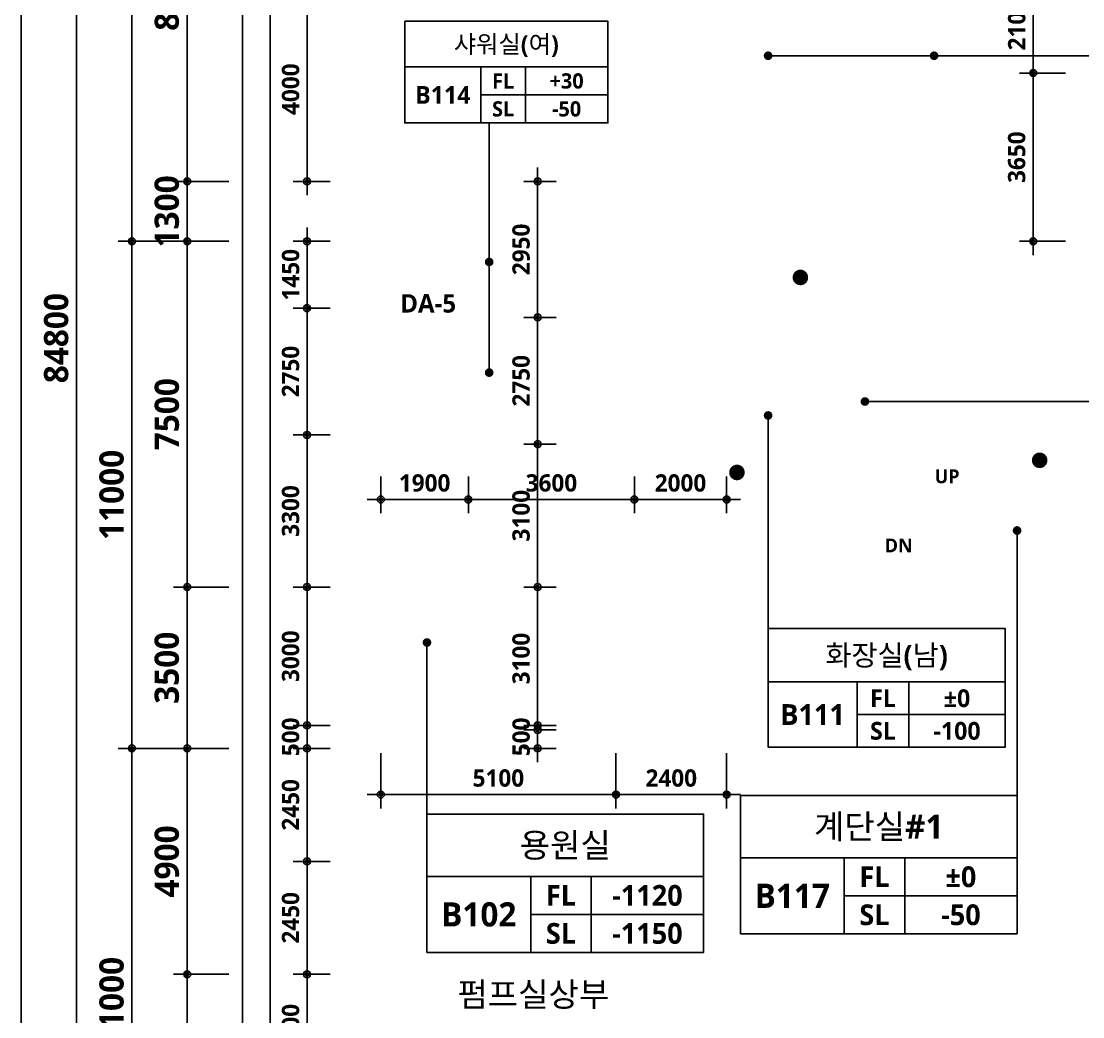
# Model space of a CAD drawing. Header units: millimetres. Extents: x -63924 to 190228206, y 0 to 456875599.
# Drawn here: x 6120 to 29145, y 181029 to 202624 of the extents above; entities that cross this region are included whole.
import ezdxf
from ezdxf.enums import TextEntityAlignment as Align

# ---------------------------------------------------------------- set-up
doc = ezdxf.new("R2010")
doc.units = ezdxf.units.MM
doc.header["$LTSCALE"] = 150
doc.header["$MEASUREMENT"] = 0
doc.header["$PDSIZE"] = -10
doc.layers.get('0').update_dxf_attribs({"linetype": 'CONTINUOUS'})
doc.layers.get('Defpoints').update_dxf_attribs({"color": 153, "linetype": 'CONTINUOUS'})
for name, color, linetype in [('A-ANNO-DIM', 4, 'CONTINUOUS'), ('A-ANNO-GRA1', 7, 'CONTINUOUS'), ('A-ANNO-TEXT1', 7, 'CONTINUOUS'), ('A-ANNO-TEXT2', 3, 'CONTINUOUS'), ('A-FLOR-MARK-ARCH', 1, 'CONTINUOUS'), ('A-ST-AXIS-DIM', 7, 'CONTINUOUS')]:
    doc.layers.add(name, color=color, linetype=linetype)
doc.layers.add('G(그리드1)', color=185, linetype='CONTINUOUS', plot=False)
doc.layers.add('G(그리드2)', color=235, linetype='CONTINUOUS', plot=False)
doc.styles.add('2020음성 1차', font='')
doc.styles.add('SH_나눔', font='')
doc.styles.add('SH_대대리576', font='')
doc.styles.add('SH_진천_나눔', font='')
doc.styles.get('2020음성 1차').set_extended_font_data('NanumGothic', bold=True)
doc.styles.get('SH_나눔').set_extended_font_data('NanumGothic', bold=True)
doc.styles.get('SH_대대리576').set_extended_font_data('NanumGothic', bold=True)
doc.styles.get('SH_진천_나눔').set_extended_font_data('NanumGothic', bold=True)
doc.dimstyles.new('SHP 300', dxfattribs={"dimscale": 150, "dimtxt": 3.5, "dimasz": 1, "dimexe": 2, "dimexo": 2, "dimgap": 1, "dimtad": 1, "dimdec": 0, "dimzin": 0, "dimdsep": 46, "dimtxsty": 'SH_대대리576', "dimblk": 'DIMDOT', "dimcen": 0.09, "dimclrt": 3, "dimadec": 0, "dimazin": 1, "dimtfac": 1, "dimtdec": 0, "dimtix": 1, "dimtmove": 2, "dimatfit": 0, "dimldrblk": 'DIMDOT', "dimfxl": 1, "dimtolj": 1, "dimtzin": 0, "dimarcsym": 0})
doc.dimstyles.new('SHP300내부', dxfattribs={"dimscale": 150, "dimtxt": 2.5, "dimasz": 1, "dimexe": 2, "dimexo": 2, "dimgap": 1, "dimtad": 1, "dimdec": 0, "dimzin": 0, "dimdsep": 46, "dimtxsty": 'SH_대대리576', "dimblk": 'DIMDOT', "dimcen": 0.09, "dimclrd": 256, "dimclre": 256, "dimclrt": 3, "dimadec": 0, "dimazin": 1, "dimtfac": 1, "dimtdec": 0, "dimtix": 1, "dimtmove": 2, "dimatfit": 0, "dimldrblk": 'DIMDOT', "dimfxl": 1, "dimtolj": 1, "dimtzin": 0, "dimlwd": -1, "dimlwe": -1, "dimarcsym": 0})

# ---------------------------------------------------------------- blocks, each defined once
blk = doc.blocks.new('DIMDOT')
at = {"color": 0}
blk.add_line((-2, 0), (2, 0), dxfattribs=at)
for radius in [0.5, 0.25]:
    blk.add_circle((0, 0), radius, dxfattribs=at)
blk = doc.blocks.new('*D559')
at = {"layer": 'A-ST-AXIS-DIM', "color": 0, "lineweight": -2, "transparency": 16777216}
for p, q in [((10620, 186850), (8220, 186850)), ((8520, 186700), (8520, 176000)), ((10620, 175850), (8220, 175850))]:
    blk.add_line(p, q, dxfattribs=at)
at = {"layer": 'Defpoints', "color": 0, "transparency": 16777216}
for p in [(10920, 186850), (8520, 175850), (10920, 175850)]:
    blk.add_point(p, dxfattribs=at)
at = {"layer": 'A-ST-AXIS-DIM', "color": 0, "linetype": 'ByBlock', "lineweight": -2, "transparency": 16777216, "xscale": 150, "yscale": 150, "zscale": 150}
for p, rotation in [((8520, 186850), 90), ((8520, 175850), 270)]:
    blk.add_blockref('DIMDOT', p, dxfattribs=dict(at, rotation=rotation))
at = {"layer": 'A-ST-AXIS-DIM', "color": 3, "transparency": 16777216, "insert": (8082, 181350), "char_height": 525, "attachment_point": 5, "rotation": 90, "style": 'SH_대대리576'}
blk.add_mtext('\\A1;11000', dxfattribs=at)
blk = doc.blocks.new('*D560')
at = {"layer": 'A-ST-AXIS-DIM', "color": 0, "lineweight": -2, "transparency": 16777216}
for p, q in [((10620, 197850), (8220, 197850)), ((8520, 187000), (8520, 197700)), ((10620, 186850), (8220, 186850))]:
    blk.add_line(p, q, dxfattribs=at)
at = {"layer": 'Defpoints', "color": 0, "transparency": 16777216}
for p in [(8520, 197850), (10920, 197850), (10920, 186850)]:
    blk.add_point(p, dxfattribs=at)
at = {"layer": 'A-ST-AXIS-DIM', "color": 0, "linetype": 'ByBlock', "lineweight": -2, "transparency": 16777216, "xscale": 150, "yscale": 150, "zscale": 150}
for p, rotation in [((8520, 197850), 90), ((8520, 186850), 270)]:
    blk.add_blockref('DIMDOT', p, dxfattribs=dict(at, rotation=rotation))
at = {"layer": 'A-ST-AXIS-DIM', "color": 3, "transparency": 16777216, "insert": (8082, 192350), "char_height": 525, "attachment_point": 5, "rotation": 90, "style": 'SH_대대리576'}
blk.add_mtext('\\A1;11000', dxfattribs=at)
blk = doc.blocks.new('*D561')
at = {"layer": 'A-ST-AXIS-DIM', "color": 0, "lineweight": -2, "transparency": 16777216}
for p, q in [((10620, 210350), (8220, 210350)), ((8520, 210200), (8520, 198000)), ((10620, 197850), (8220, 197850))]:
    blk.add_line(p, q, dxfattribs=at)
at = {"layer": 'Defpoints', "color": 0, "transparency": 16777216}
for p in [(10920, 210350), (8520, 197850), (10920, 197850)]:
    blk.add_point(p, dxfattribs=at)
at = {"layer": 'A-ST-AXIS-DIM', "color": 0, "linetype": 'ByBlock', "lineweight": -2, "transparency": 16777216, "xscale": 150, "yscale": 150, "zscale": 150}
for p, rotation in [((8520, 210350), 90), ((8520, 197850), 270)]:
    blk.add_blockref('DIMDOT', p, dxfattribs=dict(at, rotation=rotation))
at = {"layer": 'A-ST-AXIS-DIM', "color": 3, "transparency": 16777216, "insert": (8081, 204100), "char_height": 525, "attachment_point": 5, "rotation": 90, "style": 'SH_대대리576'}
blk.add_mtext('\\A1;12500', dxfattribs=at)
blk = doc.blocks.new('*D564')
at = {"layer": 'A-ST-AXIS-DIM', "color": 0, "lineweight": -2, "transparency": 16777216}
for p, q in [((10620, 238150), (7020, 238150)), ((7320, 238000), (7320, 153500)), ((10620, 153350), (7020, 153350))]:
    blk.add_line(p, q, dxfattribs=at)
at = {"layer": 'Defpoints', "color": 0, "transparency": 16777216}
for p in [(10920, 238150), (7320, 153350), (10920, 153350)]:
    blk.add_point(p, dxfattribs=at)
at = {"layer": 'A-ST-AXIS-DIM', "color": 0, "linetype": 'ByBlock', "lineweight": -2, "transparency": 16777216, "xscale": 150, "yscale": 150, "zscale": 150}
for p, rotation in [((7320, 238150), 90), ((7320, 153350), 270)]:
    blk.add_blockref('DIMDOT', p, dxfattribs=dict(at, rotation=rotation))
at = {"layer": 'A-ST-AXIS-DIM', "color": 3, "transparency": 16777216, "insert": (6880, 195750), "char_height": 525, "attachment_point": 5, "rotation": 90, "style": 'SH_대대리576'}
blk.add_mtext('\\A1;84800', dxfattribs=at)
blk = doc.blocks.new('*D607')
at = {"layer": 'A-ST-AXIS-DIM', "color": 0, "lineweight": -2, "transparency": 16777216}
for p, q in [((10620, 181950), (9420, 181950)), ((9720, 176000), (9720, 181800)), ((10620, 175850), (9420, 175850))]:
    blk.add_line(p, q, dxfattribs=at)
at = {"layer": 'Defpoints', "color": 0, "transparency": 16777216}
for p in [(9720, 181950), (10920, 181950), (10920, 175850)]:
    blk.add_point(p, dxfattribs=at)
at = {"layer": 'A-ST-AXIS-DIM', "color": 0, "linetype": 'ByBlock', "lineweight": -2, "transparency": 16777216, "xscale": 150, "yscale": 150, "zscale": 150}
for p, rotation in [((9720, 181950), 90), ((9720, 175850), 270)]:
    blk.add_blockref('DIMDOT', p, dxfattribs=dict(at, rotation=rotation))
at = {"layer": 'A-ST-AXIS-DIM', "color": 3, "transparency": 16777216, "insert": (9280, 178900), "char_height": 525, "attachment_point": 5, "rotation": 90, "style": 'SH_대대리576'}
blk.add_mtext('\\A1;6100', dxfattribs=at)
blk = doc.blocks.new('*D608')
at = {"layer": 'A-ST-AXIS-DIM', "color": 0, "lineweight": -2, "transparency": 16777216}
for p, q in [((10620, 186850), (9420, 186850)), ((9720, 186700), (9720, 182100)), ((10620, 181950), (9420, 181950))]:
    blk.add_line(p, q, dxfattribs=at)
at = {"layer": 'Defpoints', "color": 0, "transparency": 16777216}
for p in [(10920, 186850), (9720, 181950), (10920, 181950)]:
    blk.add_point(p, dxfattribs=at)
at = {"layer": 'A-ST-AXIS-DIM', "color": 0, "linetype": 'ByBlock', "lineweight": -2, "transparency": 16777216, "xscale": 150, "yscale": 150, "zscale": 150}
for p, rotation in [((9720, 186850), 90), ((9720, 181950), 270)]:
    blk.add_blockref('DIMDOT', p, dxfattribs=dict(at, rotation=rotation))
at = {"layer": 'A-ST-AXIS-DIM', "color": 3, "transparency": 16777216, "insert": (9280, 184400), "char_height": 525, "attachment_point": 5, "rotation": 90, "style": 'SH_대대리576'}
blk.add_mtext('\\A1;4900', dxfattribs=at)
blk = doc.blocks.new('*D616')
at = {"layer": 'A-ST-AXIS-DIM', "color": 0, "lineweight": -2, "transparency": 16777216}
for p, q in [((10620, 190350), (9420, 190350)), ((9720, 187000), (9720, 190200)), ((10620, 186850), (9420, 186850))]:
    blk.add_line(p, q, dxfattribs=at)
at = {"layer": 'Defpoints', "color": 0, "transparency": 16777216}
for p in [(9720, 190350), (10920, 190350), (10920, 186850)]:
    blk.add_point(p, dxfattribs=at)
at = {"layer": 'A-ST-AXIS-DIM', "color": 0, "linetype": 'ByBlock', "lineweight": -2, "transparency": 16777216, "xscale": 150, "yscale": 150, "zscale": 150}
for p, rotation in [((9720, 190350), 90), ((9720, 186850), 270)]:
    blk.add_blockref('DIMDOT', p, dxfattribs=dict(at, rotation=rotation))
at = {"layer": 'A-ST-AXIS-DIM', "color": 3, "transparency": 16777216, "insert": (9280, 188600), "char_height": 525, "attachment_point": 5, "rotation": 90, "style": 'SH_대대리576'}
blk.add_mtext('\\A1;3500', dxfattribs=at)
blk = doc.blocks.new('*D617')
at = {"layer": 'A-ST-AXIS-DIM', "color": 0, "lineweight": -2, "transparency": 16777216}
for p, q in [((10620, 197850), (9420, 197850)), ((9720, 197700), (9720, 190500)), ((10620, 190350), (9420, 190350))]:
    blk.add_line(p, q, dxfattribs=at)
at = {"layer": 'Defpoints', "color": 0, "transparency": 16777216}
for p in [(10920, 197850), (9720, 190350), (10920, 190350)]:
    blk.add_point(p, dxfattribs=at)
at = {"layer": 'A-ST-AXIS-DIM', "color": 0, "linetype": 'ByBlock', "lineweight": -2, "transparency": 16777216, "xscale": 150, "yscale": 150, "zscale": 150}
for p, rotation in [((9720, 197850), 90), ((9720, 190350), 270)]:
    blk.add_blockref('DIMDOT', p, dxfattribs=dict(at, rotation=rotation))
at = {"layer": 'A-ST-AXIS-DIM', "color": 3, "transparency": 16777216, "insert": (9281, 194100), "char_height": 525, "attachment_point": 5, "rotation": 90, "style": 'SH_대대리576'}
blk.add_mtext('\\A1;7500', dxfattribs=at)
blk = doc.blocks.new('*D618')
at = {"layer": 'A-ST-AXIS-DIM', "color": 0, "lineweight": -2, "transparency": 16777216}
for p, q in [((9720, 199300), (9720, 199450)), ((10620, 199150), (9420, 199150)), ((9720, 197850), (9720, 199150)), ((10620, 197850), (9420, 197850)), ((9720, 197700), (9720, 197550))]:
    blk.add_line(p, q, dxfattribs=at)
at = {"layer": 'Defpoints', "color": 0, "transparency": 16777216}
for p in [(9720, 199150), (10920, 199150), (10920, 197850)]:
    blk.add_point(p, dxfattribs=at)
at = {"layer": 'A-ST-AXIS-DIM', "color": 0, "linetype": 'ByBlock', "lineweight": -2, "transparency": 16777216, "xscale": 150, "yscale": 150, "zscale": 150}
for p, rotation in [((9720, 199150), 270), ((9720, 197850), 90)]:
    blk.add_blockref('DIMDOT', p, dxfattribs=dict(at, rotation=rotation))
at = {"layer": 'A-ST-AXIS-DIM', "color": 3, "transparency": 16777216, "insert": (9280, 198500), "char_height": 525, "attachment_point": 5, "rotation": 90, "style": 'SH_대대리576'}
blk.add_mtext('\\A1;1300', dxfattribs=at)
blk = doc.blocks.new('*D619')
at = {"layer": 'A-ST-AXIS-DIM', "color": 0, "lineweight": -2, "transparency": 16777216}
for p, q in [((10620, 207250), (9420, 207250)), ((9720, 207100), (9720, 199300)), ((10620, 199150), (9420, 199150))]:
    blk.add_line(p, q, dxfattribs=at)
at = {"layer": 'Defpoints', "color": 0, "transparency": 16777216}
for p in [(10920, 207250), (9720, 199150), (10920, 199150)]:
    blk.add_point(p, dxfattribs=at)
at = {"layer": 'A-ST-AXIS-DIM', "color": 0, "linetype": 'ByBlock', "lineweight": -2, "transparency": 16777216, "xscale": 150, "yscale": 150, "zscale": 150}
for p, rotation in [((9720, 207250), 90), ((9720, 199150), 270)]:
    blk.add_blockref('DIMDOT', p, dxfattribs=dict(at, rotation=rotation))
at = {"layer": 'A-ST-AXIS-DIM', "color": 3, "transparency": 16777216, "insert": (9280, 203200), "char_height": 525, "attachment_point": 5, "rotation": 90, "style": 'SH_대대리576'}
blk.add_mtext('\\A1;8100', dxfattribs=at)
blk = doc.blocks.new('*D643')
at = {"layer": 'A-ANNO-DIM', "transparency": 16777216}
for p, q in [((12820, 181950), (12020, 181950)), ((12320, 179700), (12320, 181800)), ((12820, 179550), (12020, 179550))]:
    blk.add_line(p, q, dxfattribs=at)
at = {"layer": 'Defpoints', "color": 0, "transparency": 16777216}
for p in [(12320, 181950), (13120, 181950), (13120, 179550)]:
    blk.add_point(p, dxfattribs=at)
at = {"layer": 'A-ANNO-DIM', "linetype": 'ByBlock', "transparency": 16777216, "xscale": 150, "yscale": 150, "zscale": 150}
for p, rotation in [((12320, 181950), 90.00000000000006), ((12320, 179550), 270.0000000000001)]:
    blk.add_blockref('DIMDOT', p, dxfattribs=dict(at, rotation=rotation))
at = {"layer": 'A-ANNO-DIM', "color": 3, "transparency": 16777216, "insert": (11964, 180750), "char_height": 375, "attachment_point": 5, "rotation": 90, "style": 'SH_대대리576'}
blk.add_mtext('\\A1;2400', dxfattribs=at)
blk = doc.blocks.new('*D645')
at = {"layer": 'A-ANNO-DIM', "transparency": 16777216}
for p, q in [((12820, 190350), (12020, 190350)), ((12320, 190200), (12320, 187500)), ((12820, 187350), (12020, 187350))]:
    blk.add_line(p, q, dxfattribs=at)
at = {"layer": 'Defpoints', "color": 0, "transparency": 16777216}
for p in [(13120, 190350), (12320, 187350), (13120, 187350)]:
    blk.add_point(p, dxfattribs=at)
at = {"layer": 'A-ANNO-DIM', "linetype": 'ByBlock', "transparency": 16777216, "xscale": 150, "yscale": 150, "zscale": 150}
for p, rotation in [((12320, 190350), 89.99999999999997), ((12320, 187350), 269.9999999999999)]:
    blk.add_blockref('DIMDOT', p, dxfattribs=dict(at, rotation=rotation))
at = {"layer": 'A-ANNO-DIM', "color": 3, "transparency": 16777216, "insert": (11963, 188850), "char_height": 375, "attachment_point": 5, "rotation": 90, "style": 'SH_대대리576'}
blk.add_mtext('\\A1;3000', dxfattribs=at)
blk = doc.blocks.new('*D646')
at = {"layer": 'A-ANNO-DIM', "transparency": 16777216}
for p, q in [((12320, 187500), (12320, 187650)), ((12820, 187350), (12020, 187350)), ((12320, 186850), (12320, 187350)), ((12820, 186850), (12020, 186850)), ((12320, 186700), (12320, 186550))]:
    blk.add_line(p, q, dxfattribs=at)
at = {"layer": 'Defpoints', "color": 0, "transparency": 16777216}
for p in [(12320, 187350), (13120, 187350), (13120, 186850)]:
    blk.add_point(p, dxfattribs=at)
at = {"layer": 'A-ANNO-DIM', "linetype": 'ByBlock', "transparency": 16777216, "xscale": 150, "yscale": 150, "zscale": 150}
for p, rotation in [((12320, 187350), 270), ((12320, 186850), 90)]:
    blk.add_blockref('DIMDOT', p, dxfattribs=dict(at, rotation=rotation))
at = {"layer": 'A-ANNO-DIM', "color": 3, "transparency": 16777216, "insert": (11964, 187100), "char_height": 375, "attachment_point": 5, "rotation": 90, "style": 'SH_대대리576'}
blk.add_mtext('\\A1;500', dxfattribs=at)
blk = doc.blocks.new('*D647')
at = {"layer": 'A-ANNO-DIM', "transparency": 16777216}
for p, q in [((12820, 193650), (12020, 193650)), ((12320, 190500), (12320, 193500)), ((12820, 190350), (12020, 190350))]:
    blk.add_line(p, q, dxfattribs=at)
at = {"layer": 'Defpoints', "color": 0, "transparency": 16777216}
for p in [(12320, 193650), (13120, 193650), (13120, 190350)]:
    blk.add_point(p, dxfattribs=at)
at = {"layer": 'A-ANNO-DIM', "linetype": 'ByBlock', "transparency": 16777216, "xscale": 150, "yscale": 150, "zscale": 150}
for p, rotation in [((12320, 193650), 90.00000000000004), ((12320, 190350), 270)]:
    blk.add_blockref('DIMDOT', p, dxfattribs=dict(at, rotation=rotation))
at = {"layer": 'A-ANNO-DIM', "color": 3, "transparency": 16777216, "insert": (11963, 192000), "char_height": 375, "attachment_point": 5, "rotation": 90, "style": 'SH_대대리576'}
blk.add_mtext('\\A1;3300', dxfattribs=at)
blk = doc.blocks.new('*D648')
at = {"layer": 'A-ANNO-DIM', "transparency": 16777216}
for p, q in [((12820, 196400), (12020, 196400)), ((12320, 196250), (12320, 193800)), ((12820, 193650), (12020, 193650))]:
    blk.add_line(p, q, dxfattribs=at)
at = {"layer": 'Defpoints', "color": 0, "transparency": 16777216}
for p in [(13120, 196400), (12320, 193650), (13120, 193650)]:
    blk.add_point(p, dxfattribs=at)
at = {"layer": 'A-ANNO-DIM', "linetype": 'ByBlock', "transparency": 16777216, "xscale": 150, "yscale": 150, "zscale": 150}
for p, rotation in [((12320, 196400), 89.99999999999997), ((12320, 193650), 269.9999999999999)]:
    blk.add_blockref('DIMDOT', p, dxfattribs=dict(at, rotation=rotation))
at = {"layer": 'A-ANNO-DIM', "color": 3, "transparency": 16777216, "insert": (11963, 195025), "char_height": 375, "attachment_point": 5, "rotation": 90, "style": 'SH_대대리576'}
blk.add_mtext('\\A1;2750', dxfattribs=at)
blk = doc.blocks.new('*D649')
at = {"layer": 'A-ANNO-DIM', "transparency": 16777216}
for p, q in [((12320, 198000), (12320, 198150)), ((12820, 197850), (12020, 197850)), ((12320, 196400), (12320, 197850)), ((12820, 196400), (12020, 196400)), ((12320, 196250), (12320, 196100))]:
    blk.add_line(p, q, dxfattribs=at)
at = {"layer": 'Defpoints', "color": 0, "transparency": 16777216}
for p in [(12320, 197850), (13120, 197850), (13120, 196400)]:
    blk.add_point(p, dxfattribs=at)
at = {"layer": 'A-ANNO-DIM', "linetype": 'ByBlock', "transparency": 16777216, "xscale": 150, "yscale": 150, "zscale": 150}
for p, rotation in [((12320, 197850), 270), ((12320, 196400), 90)]:
    blk.add_blockref('DIMDOT', p, dxfattribs=dict(at, rotation=rotation))
at = {"layer": 'A-ANNO-DIM', "color": 3, "transparency": 16777216, "insert": (11964, 197125), "char_height": 375, "attachment_point": 5, "rotation": 90, "style": 'SH_대대리576'}
blk.add_mtext('\\A1;1450', dxfattribs=at)
blk = doc.blocks.new('*D650')
at = {"layer": 'A-ANNO-DIM', "transparency": 16777216}
for p, q in [((12820, 203150), (12020, 203150)), ((12320, 199300), (12320, 203000)), ((12820, 199150), (12020, 199150))]:
    blk.add_line(p, q, dxfattribs=at)
at = {"layer": 'Defpoints', "color": 0, "transparency": 16777216}
for p in [(12320, 203150), (13120, 203150), (13120, 199150)]:
    blk.add_point(p, dxfattribs=at)
at = {"layer": 'A-ANNO-DIM', "linetype": 'ByBlock', "transparency": 16777216, "xscale": 150, "yscale": 150, "zscale": 150}
for p, rotation in [((12320, 203150), 90.00000000000001), ((12320, 199150), 270)]:
    blk.add_blockref('DIMDOT', p, dxfattribs=dict(at, rotation=rotation))
at = {"layer": 'A-ANNO-DIM', "color": 3, "transparency": 16777216, "insert": (11964, 201150), "char_height": 375, "attachment_point": 5, "rotation": 90, "style": 'SH_대대리576'}
blk.add_mtext('\\A1;4000', dxfattribs=at)
blk = doc.blocks.new('*D703')
at = {"layer": 'A-ANNO-DIM', "transparency": 16777216}
for p, q in [((13920, 186750), (13920, 185550)), ((19020, 186750), (19020, 185550)), ((14070, 185850), (18870, 185850))]:
    blk.add_line(p, q, dxfattribs=at)
at = {"layer": 'Defpoints', "color": 0, "transparency": 16777216}
for p in [(13920, 187050), (19020, 187050), (19020, 185850)]:
    blk.add_point(p, dxfattribs=at)
at = {"layer": 'A-ANNO-DIM', "linetype": 'ByBlock', "transparency": 16777216, "xscale": 150, "yscale": 150, "zscale": 150, "rotation": 180}
blk.add_blockref('DIMDOT', (13920, 185850), dxfattribs=at)
at = {"layer": 'A-ANNO-DIM', "linetype": 'ByBlock', "transparency": 16777216, "xscale": 150, "yscale": 150, "zscale": 150}
blk.add_blockref('DIMDOT', (19020, 185850), dxfattribs=at)
at = {"layer": 'A-ANNO-DIM', "color": 3, "transparency": 16777216, "insert": (16470, 186206), "char_height": 375, "attachment_point": 5, "style": 'SH_대대리576'}
blk.add_mtext('\\A1;5100', dxfattribs=at)
blk = doc.blocks.new('*D704')
at = {"layer": 'A-ANNO-DIM', "transparency": 16777216}
for p, q in [((19020, 186750), (19020, 185550)), ((21420, 186750), (21420, 185550)), ((21270, 185850), (19170, 185850))]:
    blk.add_line(p, q, dxfattribs=at)
at = {"layer": 'Defpoints', "color": 0, "transparency": 16777216}
for p in [(19020, 187050), (21420, 187050), (19020, 185850)]:
    blk.add_point(p, dxfattribs=at)
at = {"layer": 'A-ANNO-DIM', "linetype": 'ByBlock', "transparency": 16777216, "xscale": 150, "yscale": 150, "zscale": 150, "rotation": 180}
blk.add_blockref('DIMDOT', (19020, 185850), dxfattribs=at)
at = {"layer": 'A-ANNO-DIM', "linetype": 'ByBlock', "transparency": 16777216, "xscale": 150, "yscale": 150, "zscale": 150}
blk.add_blockref('DIMDOT', (21420, 185850), dxfattribs=at)
at = {"layer": 'A-ANNO-DIM', "color": 3, "transparency": 16777216, "insert": (20220, 186206), "char_height": 375, "attachment_point": 5, "style": 'SH_대대리576'}
blk.add_mtext('\\A1;2400', dxfattribs=at)
blk = doc.blocks.new('*D705')
at = {"layer": 'A-ANNO-DIM', "transparency": 16777216}
for p, q in [((17320, 187500), (17320, 187650)), ((17720, 187350), (17020, 187350)), ((17320, 186850), (17320, 187350)), ((17720, 186850), (17020, 186850)), ((17320, 186700), (17320, 186550))]:
    blk.add_line(p, q, dxfattribs=at)
at = {"layer": 'Defpoints', "color": 0, "transparency": 16777216}
for p in [(17320, 187350), (18020, 187350), (18020, 186850)]:
    blk.add_point(p, dxfattribs=at)
at = {"layer": 'A-ANNO-DIM', "linetype": 'ByBlock', "transparency": 16777216, "xscale": 150, "yscale": 150, "zscale": 150}
for p, rotation in [((17320, 187350), 270), ((17320, 186850), 90)]:
    blk.add_blockref('DIMDOT', p, dxfattribs=dict(at, rotation=rotation))
at = {"layer": 'A-ANNO-DIM', "color": 3, "transparency": 16777216, "insert": (16964, 187100), "char_height": 375, "attachment_point": 5, "rotation": 90, "style": 'SH_대대리576'}
blk.add_mtext('\\A1;500', dxfattribs=at)
blk = doc.blocks.new('*D706')
at = {"layer": 'A-ANNO-DIM', "transparency": 16777216}
for p, q in [((17720, 196200), (17020, 196200)), ((17320, 193600), (17320, 196050)), ((17720, 193450), (17020, 193450))]:
    blk.add_line(p, q, dxfattribs=at)
at = {"layer": 'Defpoints', "color": 0, "transparency": 16777216}
for p in [(17320, 196200), (18020, 196200), (18020, 193450)]:
    blk.add_point(p, dxfattribs=at)
at = {"layer": 'A-ANNO-DIM', "linetype": 'ByBlock', "transparency": 16777216, "xscale": 150, "yscale": 150, "zscale": 150}
for p, rotation in [((17320, 196200), 90), ((17320, 193450), 270)]:
    blk.add_blockref('DIMDOT', p, dxfattribs=dict(at, rotation=rotation))
at = {"layer": 'A-ANNO-DIM', "color": 3, "transparency": 16777216, "insert": (16963, 194825), "char_height": 375, "attachment_point": 5, "rotation": 90, "style": 'SH_대대리576'}
blk.add_mtext('\\A1;2750', dxfattribs=at)
blk = doc.blocks.new('*D707')
at = {"layer": 'A-ANNO-DIM', "transparency": 16777216}
for p, q in [((13920, 192750), (13920, 191950)), ((15820, 192750), (15820, 191950)), ((14070, 192250), (15670, 192250))]:
    blk.add_line(p, q, dxfattribs=at)
at = {"layer": 'Defpoints', "color": 0, "transparency": 16777216}
for p in [(13920, 193050), (15820, 193050), (15820, 192250)]:
    blk.add_point(p, dxfattribs=at)
at = {"layer": 'A-ANNO-DIM', "linetype": 'ByBlock', "transparency": 16777216, "xscale": 150, "yscale": 150, "zscale": 150, "rotation": 180}
blk.add_blockref('DIMDOT', (13920, 192250), dxfattribs=at)
at = {"layer": 'A-ANNO-DIM', "linetype": 'ByBlock', "transparency": 16777216, "xscale": 150, "yscale": 150, "zscale": 150}
blk.add_blockref('DIMDOT', (15820, 192250), dxfattribs=at)
at = {"layer": 'A-ANNO-DIM', "color": 3, "transparency": 16777216, "insert": (14870, 192607), "char_height": 375, "attachment_point": 5, "style": 'SH_대대리576'}
blk.add_mtext('\\A1;1900', dxfattribs=at)
blk = doc.blocks.new('*D708')
at = {"layer": 'A-ANNO-DIM', "transparency": 16777216}
for p, q in [((15820, 192750), (15820, 191950)), ((19420, 192750), (19420, 191950)), ((19270, 192250), (15970, 192250))]:
    blk.add_line(p, q, dxfattribs=at)
at = {"layer": 'Defpoints', "color": 0, "transparency": 16777216}
for p in [(15820, 193050), (19420, 193050), (15820, 192250)]:
    blk.add_point(p, dxfattribs=at)
at = {"layer": 'A-ANNO-DIM', "linetype": 'ByBlock', "transparency": 16777216, "xscale": 150, "yscale": 150, "zscale": 150, "rotation": 180}
blk.add_blockref('DIMDOT', (15820, 192250), dxfattribs=at)
at = {"layer": 'A-ANNO-DIM', "linetype": 'ByBlock', "transparency": 16777216, "xscale": 150, "yscale": 150, "zscale": 150}
blk.add_blockref('DIMDOT', (19420, 192250), dxfattribs=at)
at = {"layer": 'A-ANNO-DIM', "color": 3, "transparency": 16777216, "insert": (17620, 192607), "char_height": 375, "attachment_point": 5, "style": 'SH_대대리576'}
blk.add_mtext('\\A1;3600', dxfattribs=at)
blk = doc.blocks.new('*D742')
at = {"layer": 'A-ANNO-DIM', "transparency": 16777216}
for p, q in [((17720, 193450), (17020, 193450)), ((17320, 193300), (17320, 190500)), ((17720, 190350), (17020, 190350))]:
    blk.add_line(p, q, dxfattribs=at)
at = {"layer": 'Defpoints', "color": 0, "transparency": 16777216}
for p in [(18020, 193450), (17320, 190350), (18020, 190350)]:
    blk.add_point(p, dxfattribs=at)
at = {"layer": 'A-ANNO-DIM', "linetype": 'ByBlock', "transparency": 16777216, "xscale": 150, "yscale": 150, "zscale": 150}
for p, rotation in [((17320, 193450), 90), ((17320, 190350), 270)]:
    blk.add_blockref('DIMDOT', p, dxfattribs=dict(at, rotation=rotation))
at = {"layer": 'A-ANNO-DIM', "color": 3, "transparency": 16777216, "insert": (16963, 191900), "char_height": 375, "attachment_point": 5, "rotation": 90, "style": 'SH_대대리576'}
blk.add_mtext('\\A1;3100', dxfattribs=at)
blk = doc.blocks.new('*D743')
at = {"layer": 'A-ANNO-DIM', "transparency": 16777216}
for p, q in [((17720, 190350), (17020, 190350)), ((17320, 187400), (17320, 190200)), ((17720, 187250), (17020, 187250))]:
    blk.add_line(p, q, dxfattribs=at)
at = {"layer": 'Defpoints', "color": 0, "transparency": 16777216}
for p in [(17320, 190350), (18020, 190350), (18020, 187250)]:
    blk.add_point(p, dxfattribs=at)
at = {"layer": 'A-ANNO-DIM', "linetype": 'ByBlock', "transparency": 16777216, "xscale": 150, "yscale": 150, "zscale": 150}
for p, rotation in [((17320, 190350), 90), ((17320, 187250), 270)]:
    blk.add_blockref('DIMDOT', p, dxfattribs=dict(at, rotation=rotation))
at = {"layer": 'A-ANNO-DIM', "color": 3, "transparency": 16777216, "insert": (16963, 188800), "char_height": 375, "attachment_point": 5, "rotation": 90, "style": 'SH_대대리576'}
blk.add_mtext('\\A1;3100', dxfattribs=at)
blk = doc.blocks.new('*D744')
at = {"layer": 'A-ANNO-DIM', "transparency": 16777216}
for p, q in [((17720, 199150), (17020, 199150)), ((17320, 199000), (17320, 196350)), ((17720, 196200), (17020, 196200))]:
    blk.add_line(p, q, dxfattribs=at)
at = {"layer": 'Defpoints', "color": 0, "transparency": 16777216}
for p in [(18020, 199150), (17320, 196200), (18020, 196200)]:
    blk.add_point(p, dxfattribs=at)
at = {"layer": 'A-ANNO-DIM', "linetype": 'ByBlock', "transparency": 16777216, "xscale": 150, "yscale": 150, "zscale": 150}
for p, rotation in [((17320, 199150), 90), ((17320, 196200), 270)]:
    blk.add_blockref('DIMDOT', p, dxfattribs=dict(at, rotation=rotation))
at = {"layer": 'A-ANNO-DIM', "color": 3, "transparency": 16777216, "insert": (16963, 197675), "char_height": 375, "attachment_point": 5, "rotation": 90, "style": 'SH_대대리576'}
blk.add_mtext('\\A1;2950', dxfattribs=at)
blk = doc.blocks.new('*D757')
at = {"layer": 'A-ANNO-DIM', "transparency": 16777216}
for p, q in [((28770, 203600), (27770, 203600)), ((28070, 203450), (28070, 201650)), ((28770, 201500), (27770, 201500))]:
    blk.add_line(p, q, dxfattribs=at)
at = {"layer": 'Defpoints', "color": 0, "transparency": 16777216}
for p in [(29070, 203600), (28070, 201500), (29070, 201500)]:
    blk.add_point(p, dxfattribs=at)
at = {"layer": 'A-ANNO-DIM', "linetype": 'ByBlock', "transparency": 16777216, "xscale": 150, "yscale": 150, "zscale": 150}
for p, rotation in [((28070, 203600), 90), ((28070, 201500), 270)]:
    blk.add_blockref('DIMDOT', p, dxfattribs=dict(at, rotation=rotation))
at = {"layer": 'A-ANNO-DIM', "color": 3, "transparency": 16777216, "insert": (27714, 202550), "char_height": 375, "attachment_point": 5, "rotation": 90, "style": 'SH_대대리576'}
blk.add_mtext('\\A1;2100', dxfattribs=at)
blk = doc.blocks.new('*D761')
at = {"layer": 'A-ANNO-DIM', "transparency": 16777216}
for p, q in [((28770, 201500), (27770, 201500)), ((28070, 198000), (28070, 201350)), ((28770, 197850), (27770, 197850))]:
    blk.add_line(p, q, dxfattribs=at)
at = {"layer": 'Defpoints', "color": 0, "transparency": 16777216}
for p in [(28070, 201500), (29070, 201500), (29070, 197850)]:
    blk.add_point(p, dxfattribs=at)
at = {"layer": 'A-ANNO-DIM', "linetype": 'ByBlock', "transparency": 16777216, "xscale": 150, "yscale": 150, "zscale": 150}
for p, rotation in [((28070, 201500), 89.99999999999994), ((28070, 197850), 269.9999999999999)]:
    blk.add_blockref('DIMDOT', p, dxfattribs=dict(at, rotation=rotation))
at = {"layer": 'A-ANNO-DIM', "color": 3, "transparency": 16777216, "insert": (27713, 199675), "char_height": 375, "attachment_point": 5, "rotation": 90, "style": 'SH_대대리576'}
blk.add_mtext('\\A1;3650', dxfattribs=at)
blk = doc.blocks.new('*D763')
at = {"layer": 'A-ANNO-DIM', "transparency": 16777216}
for p, q in [((19420, 192750), (19420, 191950)), ((21420, 192750), (21420, 191950)), ((19570, 192250), (21270, 192250))]:
    blk.add_line(p, q, dxfattribs=at)
at = {"layer": 'Defpoints', "color": 0, "transparency": 16777216}
for p in [(19420, 193050), (21420, 193050), (21420, 192250)]:
    blk.add_point(p, dxfattribs=at)
at = {"layer": 'A-ANNO-DIM', "linetype": 'ByBlock', "transparency": 16777216, "xscale": 150, "yscale": 150, "zscale": 150, "rotation": 180}
blk.add_blockref('DIMDOT', (19420, 192250), dxfattribs=at)
at = {"layer": 'A-ANNO-DIM', "linetype": 'ByBlock', "transparency": 16777216, "xscale": 150, "yscale": 150, "zscale": 150}
blk.add_blockref('DIMDOT', (21420, 192250), dxfattribs=at)
at = {"layer": 'A-ANNO-DIM', "color": 3, "transparency": 16777216, "insert": (20420, 192606), "char_height": 375, "attachment_point": 5, "style": 'SH_대대리576'}
blk.add_mtext('\\A1;2000', dxfattribs=at)
blk = doc.blocks.new('G$C9D92D8A7')
at = {"layer": 'A-ANNO-GRA1'}
for p, q in [((0, 11), (40, 11)), ((15, 11), (15, 0)), ((23.75, 11), (23.75, 0)), ((15, 5.5), (40, 5.5))]:
    blk.add_line(p, q, dxfattribs=at)
blk.add_lwpolyline([(0, 20), (0, 0), (40, 0), (40, 20)], close=True, dxfattribs=at)
at = {"style": '2020음성 1차'}
for tag, height, p in [('실명', 3.5, (20, 15.5)), ('마감레벨', 3, (31.875, 8.25)), ('실번호', 3.5, (7.5, 5.5)), ('구조레벨', 3, (31.875, 2.75))]:
    blk.add_attdef(tag, text='', height=height, dxfattribs=at).set_placement(p, align=Align.MIDDLE_CENTER)
at = {"layer": 'A-ANNO-TEXT1', "style": 'SH_나눔'}
for s, p in [('FL', (19.375, 8.25)), ('SL', (19.375, 2.75))]:
    blk.add_text(s, height=3, dxfattribs=at).set_placement(p, align=Align.MIDDLE)
blk = doc.blocks.new('*D1724')
at = {"layer": 'A-ANNO-DIM', "transparency": 16777216}
for p, q in [((12820, 184400), (12020, 184400)), ((12320, 184250), (12320, 182100)), ((12820, 181950), (12020, 181950))]:
    blk.add_line(p, q, dxfattribs=at)
at = {"layer": 'Defpoints', "color": 0, "transparency": 16777216}
for p in [(13120, 184400), (12320, 181950), (13120, 181950)]:
    blk.add_point(p, dxfattribs=at)
at = {"layer": 'A-ANNO-DIM', "linetype": 'ByBlock', "transparency": 16777216, "xscale": 150, "yscale": 150, "zscale": 150}
for p, rotation in [((12320, 184400), 89.99999999999997), ((12320, 181950), 269.9999999999999)]:
    blk.add_blockref('DIMDOT', p, dxfattribs=dict(at, rotation=rotation))
at = {"layer": 'A-ANNO-DIM', "color": 3, "transparency": 16777216, "insert": (11963, 183175), "char_height": 375, "attachment_point": 5, "rotation": 90, "style": 'SH_대대리576'}
blk.add_mtext('\\A1;2450', dxfattribs=at)
blk = doc.blocks.new('*D1725')
at = {"layer": 'A-ANNO-DIM', "transparency": 16777216}
for p, q in [((12820, 186850), (12020, 186850)), ((12320, 184550), (12320, 186700)), ((12820, 184400), (12020, 184400))]:
    blk.add_line(p, q, dxfattribs=at)
at = {"layer": 'Defpoints', "color": 0, "transparency": 16777216}
for p in [(12320, 186850), (13120, 186850), (13120, 184400)]:
    blk.add_point(p, dxfattribs=at)
at = {"layer": 'A-ANNO-DIM', "linetype": 'ByBlock', "transparency": 16777216, "xscale": 150, "yscale": 150, "zscale": 150}
for p, rotation in [((12320, 186850), 90.00000000000006), ((12320, 184400), 270.0000000000001)]:
    blk.add_blockref('DIMDOT', p, dxfattribs=dict(at, rotation=rotation))
at = {"layer": 'A-ANNO-DIM', "color": 3, "transparency": 16777216, "insert": (11963, 185625), "char_height": 375, "attachment_point": 5, "rotation": 90, "style": 'SH_대대리576'}
blk.add_mtext('\\A1;2450', dxfattribs=at)

msp = doc.modelspace()

# ---------------------------------------------------------------- linework, layer by layer
at = {"const_width": 93.8}
for points in [[(22320, 201921.9, -1), (22320, 201828.1, -1)], [(25966.9, 201875, -1), (25873.1, 201875, -1)], [(16270, 197355.4, -1), (16270, 197449.1, -1)], [(16270, 194955.4, -1), (16270, 195049.1, -1)], [(24420, 194421.9, -1), (24420, 194328.1, -1)], [(22320, 194119.6, -1), (22320, 194025.9, -1)], [(27673.1, 191575, -1), (27766.9, 191575, -1)], [(14920, 189194.6, -1), (14920, 189100.9, -1)]]:
    msp.add_lwpolyline(points, format="xyb", close=True, dxfattribs=at)
for points in [[(22320, 201875), (38720, 201875)], [(16270, 195002.2), (16270, 200420)], [(24420, 194375), (31159.7, 194375)], [(22320, 194072.8), (22320, 189450)], [(27720, 191668.8), (27720, 185829.1)], [(14920, 189147.8), (14920, 185425)]]:
    msp.add_lwpolyline(points)
at = {"layer": 'A-FLOR-MARK-ARCH', "const_width": 168.8}
for points in [[(22935.6, 197066.7, 1), (23104.4, 197066.7, 1)], [(28125.4, 193100.3, 1), (28294.1, 193100.3, 1)], [(21559.9, 192836.6, 1), (21728.6, 192836.6, 1)]]:
    msp.add_lwpolyline(points, format="xyb", close=True, dxfattribs=at)
at = {"layer": 'G(그리드1)'}
for points in [[(6120, 245950), (84920, 245950), (84920, 144550), (6120, 144550)], [(7320, 244750), (83720, 244750), (83720, 146750), (7320, 146750)], [(8520, 243550), (82520, 243550), (82520, 147950), (8520, 147950)], [(9720, 242350), (81320, 242350), (81320, 149150), (9720, 149150)], [(10920, 241150), (80120, 241150), (80120, 150350), (10920, 150350)]]:
    msp.add_lwpolyline(points, close=True, dxfattribs=at)
at = {"layer": 'G(그리드2)'}
msp.add_lwpolyline([(11520, 240550), (79520, 240550), (79520, 150950), (11520, 150950)], close=True, dxfattribs=at)
msp.add_lwpolyline([(11520, 240550), (79520, 240550), (79520, 150950), (11520, 150950)], close=True, dxfattribs=at)

# ---------------------------------------------------------------- block references
at = {"layer": 'A-ANNO-TEXT1'}
ref = msp.add_blockref('G$C9D92D8A7', (14437.5, 200420), dxfattribs=dict(at, xscale=110.204081632653, yscale=110.204081632653, zscale=110.204081632653))
ref.add_attrib('실명', '샤워실(여)', dxfattribs={"layer": 'A-ANNO-TEXT2', "height": 385.71, "style": '2020음성 1차'}).set_placement((16641.6, 202128.1, -54653.1), align=Align.MIDDLE_CENTER)
ref.add_attrib('실번호', 'B114', dxfattribs={"layer": 'A-ANNO-TEXT2', "height": 385.71, "style": '2020음성 1차'}).set_placement((15264, 201026.1, -54653.1), align=Align.MIDDLE_CENTER)
ref.add_attrib('마감레벨', '+30', dxfattribs={"height": 330.61, "style": '2020음성 1차'}).set_placement((17950.2, 201329.2, -54653.1), align=Align.MIDDLE_CENTER)
ref.add_attrib('구조레벨', '-50', dxfattribs={"height": 330.61, "style": '2020음성 1차'}).set_placement((17950.2, 200723, -54653.1), align=Align.MIDDLE_CENTER)
ref = msp.add_blockref('G$C9D92D8A7', (22320, 186878.6), dxfattribs=dict(at, xscale=128.5714285714286, yscale=128.5714285714286, zscale=128.5714285714286))
ref.add_attrib('실명', '화장실(남)', dxfattribs={"layer": 'A-ANNO-TEXT2', "height": 450, "style": '2020음성 1차'}).set_placement((24891.4, 188871.4, 279571.4), align=Align.MIDDLE_CENTER)
ref.add_attrib('실번호', 'B111', dxfattribs={"layer": 'A-ANNO-TEXT2', "height": 450, "style": '2020음성 1차'}).set_placement((23284.3, 187585.7, 279571.4), align=Align.MIDDLE_CENTER)
ref.add_attrib('마감레벨', '%%p0', dxfattribs={"height": 385.71, "style": '2020음성 1차'}).set_placement((26418.2, 187939.3, 279571.4), align=Align.MIDDLE_CENTER)
ref.add_attrib('구조레벨', '-100', dxfattribs={"height": 385.71, "style": '2020음성 1차'}).set_placement((26418.2, 187232.1, 279571.4), align=Align.MIDDLE_CENTER)
ref = msp.add_blockref('G$C9D92D8A7', (21720, 182829.1), dxfattribs=dict(at, xscale=150, yscale=150, zscale=150))
ref.add_attrib('실명', '계단실#1', dxfattribs={"layer": 'A-ANNO-TEXT2', "height": 525, "style": '2020음성 1차'}).set_placement((24720, 185154.1, 309000), align=Align.MIDDLE_CENTER)
ref.add_attrib('실번호', 'B117', dxfattribs={"layer": 'A-ANNO-TEXT2', "height": 525, "style": '2020음성 1차'}).set_placement((22845, 183654.1, 309000), align=Align.MIDDLE_CENTER)
ref.add_attrib('마감레벨', '%%p0', dxfattribs={"height": 450, "style": '2020음성 1차'}).set_placement((26501.2, 184066.6, 309000), align=Align.MIDDLE_CENTER)
ref.add_attrib('구조레벨', '-50', dxfattribs={"height": 450, "style": '2020음성 1차'}).set_placement((26501.2, 183241.6, 309000), align=Align.MIDDLE_CENTER)
ref = msp.add_blockref('G$C9D92D8A7', (14920, 182425), dxfattribs=dict(at, xscale=150, yscale=150, zscale=150))
ref.add_attrib('실명', '용원실', dxfattribs={"layer": 'A-ANNO-TEXT2', "height": 525, "style": '2020음성 1차'}).set_placement((17920, 184750, 309000), align=Align.MIDDLE_CENTER)
ref.add_attrib('실번호', 'B102', dxfattribs={"layer": 'A-ANNO-TEXT2', "height": 525, "style": '2020음성 1차'}).set_placement((16045, 183250, 309000), align=Align.MIDDLE_CENTER)
ref.add_attrib('마감레벨', '-1120', dxfattribs={"height": 450, "style": '2020음성 1차'}).set_placement((19701.2, 183662.5, 309000), align=Align.MIDDLE_CENTER)
ref.add_attrib('구조레벨', '-1150', dxfattribs={"height": 450, "style": '2020음성 1차'}).set_placement((19701.2, 182837.5, 309000), align=Align.MIDDLE_CENTER)

# ---------------------------------------------------------------- texts
at = {"layer": 'A-ANNO-TEXT1', "style": '2020음성 1차'}
msp.add_text('DA-5', height=400, dxfattribs=at).set_placement((14946.4, 196503.6), align=Align.MIDDLE_CENTER)
at = {"layer": 'A-ANNO-TEXT1', "style": 'SH_진천_나눔'}
msp.add_text('UP', height=300, dxfattribs=at).set_placement((26202.5, 192750), align=Align.MIDDLE)
msp.add_text('DN', height=300, dxfattribs=at).set_placement((24848.7, 191103.2))
at = {"layer": 'A-ANNO-TEXT2', "style": 'SH_진천_나눔'}
msp.add_text('펌프실상부', height=525, dxfattribs=at).set_placement((17227.4, 181520.7), align=Align.MIDDLE)

# ---------------------------------------------------------------- dimensions: what is measured, and where the dimension line sits
at = {"layer": 'A-ANNO-DIM'}
for base, p1, p2, angle, picture, middle in [((28070, 201500), (29070, 203600), (29070, 201500), 90, '*D757', (27713.9, 202550)), ((28070, 201500), (29070, 197850), (29070, 201500), 270, '*D761', (27713.1, 199675)), ((17320, 196200), (18020, 199150), (18020, 196200), 90, '*D744', (16963.1, 197675)), ((17320, 196200), (18020, 193450), (18020, 196200), 270, '*D706', (16963.3, 194825)), ((17320, 190350), (18020, 193450), (18020, 190350), 90, '*D742', (16963.1, 191900)), ((15820, 192250), (13920, 193050), (15820, 193050), 180, '*D707', (14870, 192606.9)), ((21420, 192250), (19420, 193050), (21420, 193050), 180, '*D763', (20420, 192606.1)), ((17320, 190350), (18020, 187250), (18020, 190350), 270, '*D743', (16963.1, 188800)), ((17320, 187350), (18020, 186850), (18020, 187350), 270, '*D705', (16963.9, 187100)), ((19020, 185850), (13920, 187050), (19020, 187050), 180, '*D703', (16470, 186206.1))]:
    dim = msp.add_linear_dim(base=base, p1=p1, p2=p2, angle=angle, dimstyle='SHP300내부', dxfattribs=at)
    dim.commit()
    dim.dimension.update_dxf_attribs({"geometry": picture, "text_midpoint": middle})
for base, p1, p2, angle, picture, middle in [((12320, 203150), (13120, 199150), (13120, 203150), 90, '*D650', (11964.4, 201150)), ((12320, 197850), (13120, 196400), (13120, 197850), 90, '*D649', (11963.9, 197125)), ((12320, 193650), (13120, 196400), (13120, 193650), 270, '*D648', (11963.3, 195025)), ((12320, 193650), (13120, 190350), (13120, 193650), 90, '*D647', (11963.1, 192000)), ((12320, 187350), (13120, 190350), (13120, 187350), 270, '*D645', (11963.1, 188850)), ((12320, 187350), (13120, 186850), (13120, 187350), 90, '*D646', (11963.9, 187100)), ((12320, 186850), (13120, 184400), (13120, 186850), 90, '*D1725', (11963.3, 185625)), ((12320, 181950), (13120, 184400), (13120, 181950), 270, '*D1724', (11963.3, 183175)), ((12320, 181950), (13120, 179550), (13120, 181950), 90, '*D643', (11963.9, 180750))]:
    dim = msp.add_linear_dim(base=base, p1=p1, p2=p2, angle=angle, dimstyle='SHP300내부', override={"dimtxsty": 'SH_대대리576', "dimldrblk": 'DIMDOT'}, dxfattribs=at)
    dim.commit()
    dim.dimension.update_dxf_attribs({"geometry": picture, "text_midpoint": middle})
for base, p1, p2, picture, middle in [((15820, 192250), (19420, 193050), (15820, 193050), '*D708', (17620, 192606.9)), ((19020, 185850), (21420, 187050), (19020, 187050), '*D704', (20220, 186206.1))]:
    dim = msp.add_linear_dim(base=base, p1=p1, p2=p2, dimstyle='SHP300내부', dxfattribs=at)
    dim.commit()
    dim.dimension.update_dxf_attribs({"geometry": picture, "text_midpoint": middle})
at = {"layer": 'A-ST-AXIS-DIM'}
for base, p1, p2, angle, picture, middle in [((7320, 153350), (10920, 238150), (10920, 153350), 90, '*D564', (6880.3, 195750)), ((8520, 197850), (10920, 210350), (10920, 197850), 90, '*D561', (8080.7, 204100)), ((9720, 199150), (10920, 207250), (10920, 199150), 90, '*D619', (9280.3, 203200)), ((9720, 199150), (10920, 197850), (10920, 199150), 270, '*D618', (9280.3, 198500)), ((8520, 197850), (10920, 186850), (10920, 197850), 270, '*D560', (8082.1, 192350)), ((9720, 190350), (10920, 197850), (10920, 190350), 90, '*D617', (9281.4, 194100)), ((9720, 190350), (10920, 186850), (10920, 190350), 270, '*D616', (9280.3, 188600)), ((8520, 175850), (10920, 186850), (10920, 175850), 90, '*D559', (8082.1, 181350)), ((9720, 181950), (10920, 186850), (10920, 181950), 90, '*D608', (9280.3, 184400)), ((9720, 181950), (10920, 175850), (10920, 181950), 270, '*D607', (9280.3, 178900))]:
    dim = msp.add_linear_dim(base=base, p1=p1, p2=p2, angle=angle, dimstyle='SHP 300', override={"dimtxsty": 'SH_대대리576', "dimldrblk": 'DIMDOT'}, dxfattribs=at)
    dim.commit()
    dim.dimension.update_dxf_attribs({"geometry": picture, "text_midpoint": middle})

doc.saveas('drawing.dxf')
